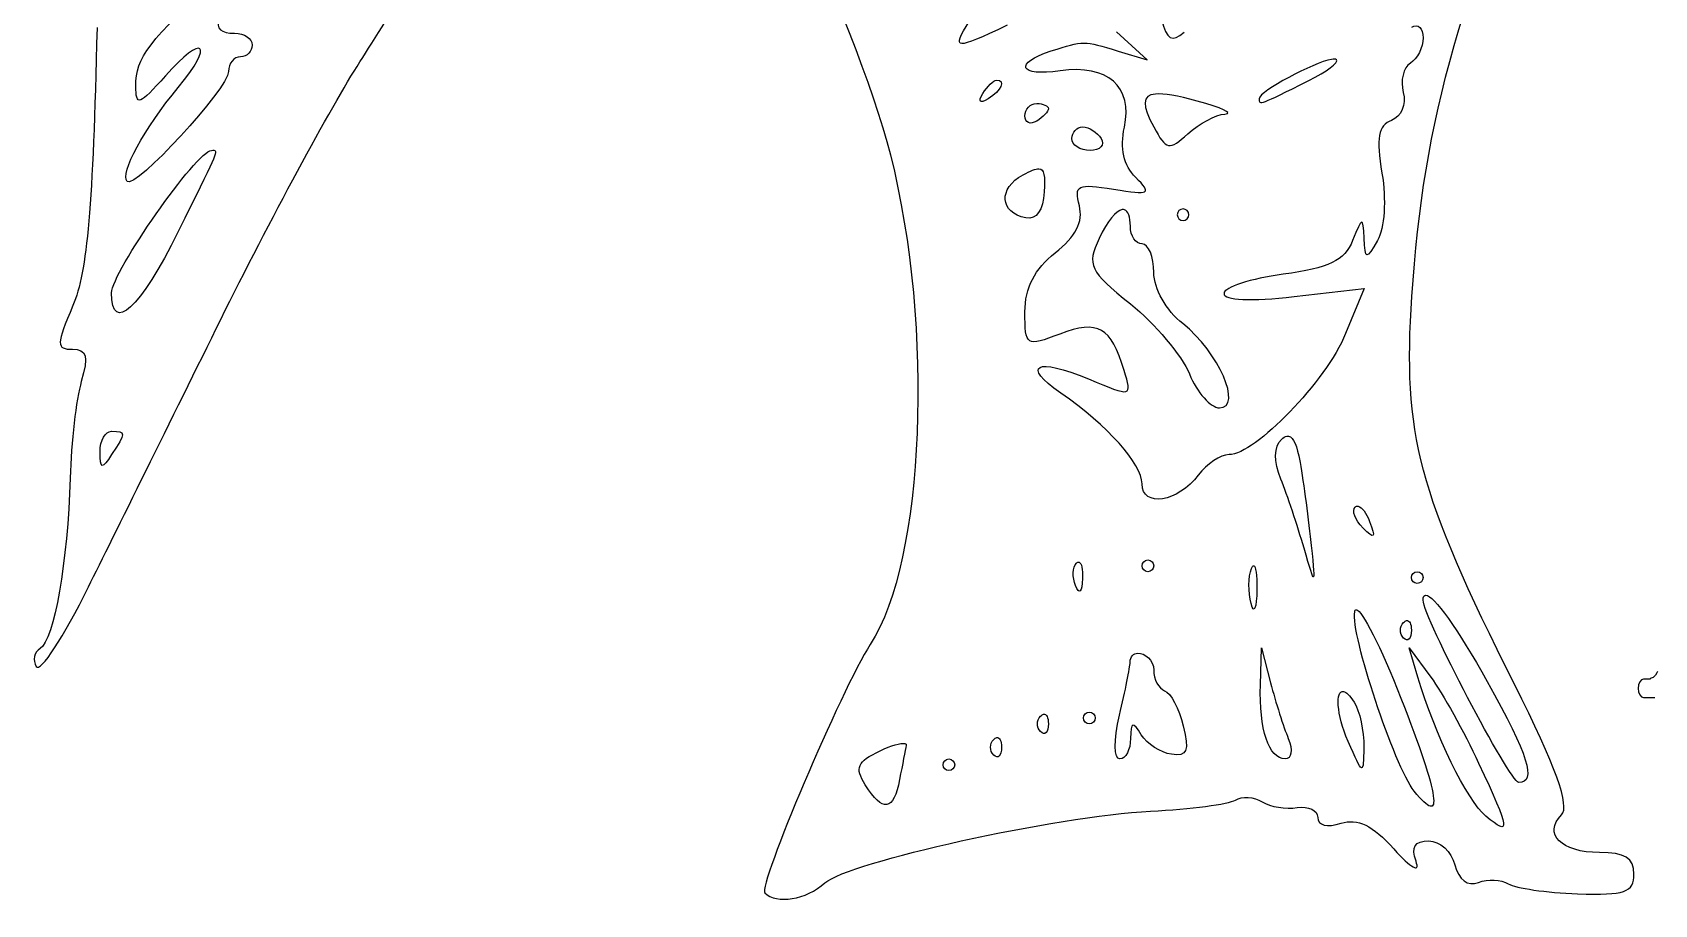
# Model space of a CAD drawing. Extents: x 3 to 91, y 4 to 114.
# Drawn here: x 3.48 to 24.21, y 4.93 to 16.08 of the extents above; entities that cross this region are included whole.
import ezdxf

# ---------------------------------------------------------------- set-up
doc = ezdxf.new("R2010")
doc.units = 0
doc.layers.add('Layer_1', color=7, linetype='CONTINUOUS')

msp = doc.modelspace()

# ---------------------------------------------------------------- linework, layer by layer
at = {"layer": 'Layer_1', "color": 7}
for points in [[(17.353463, 15.845348), (17.721916, 15.733209), (17.330725, 16.090294)], [(19.602421, 12.706003), (20.49849, 12.809873), (20.260262, 12.234198)], [(19.170406, 7.741965), (19.185909, 8.216355), (19.185909, 8.216355)], [(19.185909, 8.216355), (19.301664, 7.767285)], [(21.073132, 8.216355), (21.348051, 7.842218)], [(21.183203, 7.842218), (21.073132, 8.216355), (21.073132, 8.216355)], [(24.15285, 7.821533), (24.15285, 7.813648), (24.075775, 7.813648), (24.06932, 7.813648)], [(17.946708, 7.667551), (17.947225, 7.667551)], [(24.06932, 7.580128), (24.075775, 7.580128), (24.212205, 7.580128)]]:
    msp.add_lwpolyline(points, dxfattribs=at)
for points in [[(20.078361, 15.739409)], [(15.796968, 15.474309)], [(16.311666, 15.175103)], [(17.829403, 15.296544)], [(16.90181, 14.875896)], [(5.796029, 14.577208)], [(16.340088, 14.341046)], [(17.403589, 13.818597)], [(18.182352, 13.8279)], [(4.489132, 10.984661)], [(19.50837, 10.921616)], [(20.422009, 10.027097)], [(17.733284, 9.338767)], [(16.853751, 9.310346)], [(19.085657, 9.265385)], [(21.175451, 9.188905)], [(21.286039, 8.889698)], [(20.397204, 8.70263)], [(21.039542, 8.56362)], [(17.604093, 8.146076)], [(20.23339, 7.657216)], [(16.400549, 7.366277)], [(16.985009, 7.393149)], [(15.801619, 7.067071)], [(14.624947, 6.992141)], [(15.189254, 6.794219)]]:
    msp.add_lwpolyline(points, close=True, dxfattribs=at)
for points in [[(11.548132, 20.524647), (12.322875, 19.746036), (14.003207, 16.259963), (14.442012, 14.520362)], [(21.106722, 12.706519), (21.256382, 14.983301), (21.725944, 16.627935), (23.129854, 19.788774)], [(7.662064, 15.706854), (8.02835, 16.278984), (8.737329, 17.429001), (9.237679, 18.262769)], [(4.798157, 15.399379), (4.798193, 15.763398), (4.956421, 15.97053), (5.876644, 16.81118)], [(6.294706, 16.831333), (5.790911, 16.315962), (5.716034, 16.072723), (6.060612, 16.072723)], [(15.932877, 16.175558), (15.260838, 15.855079), (15.221493, 15.858815), (15.448669, 16.222585)], [(17.9064, 16.254108), (17.975439, 15.990128), (18.038921, 15.953742), (18.197855, 16.085642)], [(21.104655, 16.150754), (21.184554, 16.200133), (21.249865, 16.13935), (21.249865, 16.01588)], [(4.302063, 16.148171), (4.250002, 13.859909), (4.177871, 13.022916), (3.995105, 12.593865)], [(5.340759, 15.380776), (5.812584, 15.947855), (5.662243, 16.082727), (5.175395, 15.529086)], [(6.060612, 16.072723), (6.184076, 16.072723), (6.285404, 16.005677), (6.285404, 15.923379)], [(16.498734, 15.847414), (16.916392, 15.981624), (16.906187, 15.981624), (17.353463, 15.845348)], [(21.249865, 16.01588), (21.249865, 15.89242), (21.177081, 15.746134), (21.087601, 15.690834)], [(6.135543, 15.773516), (6.053237, 15.773516), (5.983864, 15.689328), (5.982064, 15.586448)], [(6.285404, 15.923379), (6.285404, 15.841027), (6.217853, 15.773516), (6.135543, 15.773516)], [(16.612422, 15.592649), (16.086502, 15.51546), (16.00876, 15.689582), (16.498734, 15.847414)], [(5.982064, 15.586448), (5.977619, 15.364047), (4.791331, 14.075018), (4.687052, 14.179298)], [(5.883878, 12.41403), (6.495795, 13.652701), (7.295786, 15.134714), (7.662064, 15.706854)], [(17.432528, 14.870729), (17.546792, 15.390958), (17.217137, 15.681449), (16.612422, 15.592649)], [(20.078361, 15.739409), (19.85404, 15.699486), (19.15542, 15.334826), (19.15542, 15.237116)], [(19.791556, 15.469142), (20.01778, 15.581992), (20.175283, 15.701875), (20.141923, 15.735276)], [(20.141923, 15.735276), (20.132646, 15.744563), (20.110407, 15.745124), (20.078361, 15.739409)], [(21.087601, 15.690834), (20.998041, 15.635533), (20.956914, 15.46774), (20.996134, 15.317729)], [(4.687052, 14.179298), (4.589362, 14.276988), (4.904548, 14.856494), (5.340759, 15.380776)], [(5.175395, 15.529086), (4.841486, 15.149377), (4.798127, 15.134349), (4.798157, 15.399379)], [(15.623852, 15.301711), (15.682586, 15.396789), (15.760648, 15.474309), (15.796968, 15.474309)], [(15.796968, 15.474309), (15.921796, 15.474309), (15.862513, 15.342184), (15.689998, 15.235565)], [(19.15542, 15.237116), (19.15542, 15.152245), (19.158185, 15.153203), (19.791556, 15.469142)], [(15.689998, 15.235565), (15.582968, 15.169414), (15.557692, 15.194661), (15.623852, 15.301711)], [(16.162321, 15.016456), (16.162321, 15.103636), (16.229356, 15.175103), (16.311666, 15.175103)], [(16.311666, 15.175103), (16.393981, 15.175103), (16.461527, 15.145258), (16.461527, 15.108957)], [(17.829403, 15.296544), (17.651881, 15.28096), (17.661219, 15.15057), (17.808215, 14.875896)], [(18.36167, 15.207144), (18.10975, 15.273946), (17.935915, 15.305899), (17.829403, 15.296544)], [(18.718237, 15.040744), (18.835222, 15.049238), (18.674815, 15.124141), (18.36167, 15.207144)], [(20.996134, 15.317729), (21.036817, 15.162141), (20.972356, 15.008529), (20.846272, 14.960129)], [(16.311666, 14.95031), (16.229361, 14.899441), (16.162321, 14.929249), (16.162321, 15.016456)], [(16.461527, 15.108957), (16.461527, 15.072659), (16.393976, 15.00121), (16.311666, 14.95031)], [(18.243847, 14.788562), (18.387819, 14.918854), (18.601258, 15.031743), (18.718237, 15.040744)], [(20.846272, 14.960129), (20.677926, 14.895539), (20.648863, 14.734328), (20.724833, 14.284719)], [(16.760734, 14.726036), (16.760734, 14.808395), (16.824361, 14.875896), (16.90181, 14.875896)], [(16.994311, 14.576173), (16.865989, 14.576173), (16.760734, 14.643735), (16.760734, 14.726036)], [(16.90181, 14.875896), (16.979259, 14.875896), (17.084011, 14.808334), (17.134871, 14.726036)], [(17.134871, 14.726036), (17.185737, 14.643684), (17.122632, 14.576173), (16.994311, 14.576173)], [(17.577222, 14.230458), (17.423389, 14.384308), (17.373768, 14.603198), (17.432528, 14.870729)], [(17.808215, 14.875896), (17.967915, 14.577546), (18.003162, 14.570755), (18.243847, 14.788562)], [(4.489132, 12.754578), (4.489132, 13.01787), (5.580676, 14.576173), (5.765023, 14.576173)], [(5.796029, 14.577208), (5.856279, 14.574086), (5.815928, 14.501219), (5.339726, 13.536961)], [(5.765023, 14.576173), (5.776741, 14.576173), (5.787422, 14.577737), (5.796029, 14.577208)], [(14.442012, 14.520362), (15.001169, 12.303654), (14.879056, 9.33087), (14.184664, 8.25718)], [(16.136999, 14.263531), (16.232779, 14.314797), (16.297636, 14.343115), (16.340088, 14.341046)], [(16.340088, 14.341046), (16.410841, 14.337606), (16.419471, 14.249926), (16.407784, 14.045456)], [(16.174723, 13.712145), (15.83868, 13.77719), (15.817037, 14.09229), (16.136999, 14.263531)], [(16.856852, 13.867172), (16.787711, 14.131623), (16.83563, 14.154578), (17.295068, 14.080079)], [(17.295068, 14.080079), (17.762935, 14.004149), (17.789231, 14.018447), (17.577222, 14.230458)], [(20.724833, 14.284719), (20.781457, 13.949439), (20.757109, 13.578003), (20.667989, 13.424823)], [(16.407784, 14.045456), (16.394343, 13.809956), (16.308113, 13.686342), (16.174723, 13.712145)], [(16.548344, 13.266176), (16.809933, 13.471966), (16.909462, 13.666022), (16.856852, 13.867172)], [(17.403589, 13.818597), (17.326307, 13.806405), (17.216868, 13.678752), (17.110583, 13.449628)], [(17.434594, 13.816531), (17.424968, 13.819534), (17.414629, 13.820338), (17.403589, 13.818597)], [(17.509525, 13.603623), (17.509525, 13.732618), (17.480804, 13.802108), (17.434594, 13.816531)], [(18.182352, 13.8279), (18.141193, 13.8279), (18.107938, 13.794583), (18.107938, 13.753483)], [(18.107938, 13.753483), (18.107938, 13.712388), (18.141203, 13.678553), (18.182352, 13.678553)], [(18.257283, 13.753483), (18.257283, 13.794583), (18.223503, 13.827897), (18.182352, 13.8279)], [(18.182352, 13.678553), (18.223503, 13.678553), (18.257283, 13.712287), (18.257283, 13.753483)], [(20.49694, 13.454279), (20.483848, 13.733568), (20.473844, 13.731761), (20.349662, 13.423273)], [(5.339726, 13.536961), (4.852986, 12.55137), (4.489132, 12.216598), (4.489132, 12.754578)], [(17.65887, 13.379346), (17.576561, 13.379346), (17.509525, 13.480163), (17.509525, 13.603623)], [(17.110583, 13.449628), (16.950629, 13.104817), (16.983429, 13.035153), (17.510042, 12.611952)], [(17.808732, 13.016063), (17.808732, 13.215863), (17.74118, 13.379346), (17.65887, 13.379346)], [(20.349662, 13.423273), (20.246312, 13.166521), (20.047916, 13.070091), (19.461344, 12.99229)], [(20.667989, 13.424823), (20.520608, 13.171532), (20.51015, 13.173188), (20.49694, 13.454279)], [(16.161804, 12.510666), (16.161804, 12.818157), (16.285486, 13.059415), (16.548344, 13.266176)], [(18.179252, 12.360804), (17.966561, 12.528116), (17.808732, 12.807693), (17.808732, 13.016063)], [(19.461344, 12.99229), (19.045912, 12.937169), (18.705835, 12.826627), (18.705835, 12.746828)], [(18.705835, 12.746828), (18.705835, 12.657828), (19.051965, 12.642103), (19.602421, 12.706003)], [(22.417236, 7.751267), (21.183757, 10.206688), (20.990473, 10.93801), (21.106722, 12.706519)], [(3.995105, 12.593865), (3.779775, 12.088365), (3.778983, 12.03266), (3.988904, 12.03266)], [(16.608805, 12.22748), (16.174189, 12.06342), (16.161804, 12.071207), (16.161804, 12.510666)], [(17.510042, 12.611952), (17.825926, 12.358113), (18.165291, 11.955743), (18.264001, 11.717432)], [(4.194059, 8.995635), (4.511518, 9.637186), (5.271967, 11.175365), (5.883878, 12.41403)], [(17.429427, 11.763425), (17.260737, 12.321164), (17.099466, 12.412681), (16.608805, 12.22748)], [(18.646407, 11.283868), (18.949114, 11.283868), (18.638533, 11.999534), (18.179252, 12.360804)], [(20.260262, 12.234198), (20.008475, 11.626257), (19.103533, 10.685973), (18.77043, 10.685973)], [(3.988904, 12.03266), (4.172512, 12.03266), (4.196188, 11.945524), (4.101558, 11.621315)], [(16.619657, 11.472486), (16.107041, 11.829097), (16.308061, 11.931665), (16.974158, 11.653353)], [(4.101558, 11.621315), (4.035494, 11.394966), (3.971482, 10.839476), (3.958932, 10.386766)], [(16.974158, 11.653353), (17.531902, 11.420316), (17.533181, 11.420374), (17.429427, 11.763425)], [(18.264001, 11.717432), (18.362711, 11.479133), (18.534966, 11.283868), (18.646407, 11.283868)], [(17.658353, 10.311833), (17.658353, 10.564944), (17.219653, 11.055106), (16.619657, 11.472486)], [(4.341854, 10.722663), (4.340584, 10.866702), (4.406822, 10.984661), (4.489132, 10.984661)], [(4.489132, 10.984661), (4.67165, 10.984661), (4.67165, 10.967886), (4.489132, 10.685454)], [(19.433439, 10.371261), (19.340809, 10.603833), (19.343034, 10.783141), (19.439123, 10.87924)], [(19.439123, 10.87924), (19.463692, 10.90382), (19.486738, 10.918158), (19.50837, 10.921616)], [(19.50837, 10.921616), (19.573264, 10.931988), (19.624769, 10.847265), (19.661332, 10.669436)], [(4.489132, 10.685454), (4.36518, 10.493594), (4.343654, 10.498841), (4.341854, 10.722663)], [(18.77043, 10.685973), (18.661982, 10.685973), (18.485244, 10.568011), (18.377689, 10.423972)], [(19.661332, 10.669436), (19.701858, 10.472335), (19.768093, 10.008364), (19.808093, 9.637974)], [(3.958932, 10.386766), (3.929386, 9.323816), (3.75214, 8.316232), (3.575492, 8.207052)], [(18.377689, 10.423972), (18.118162, 10.076402), (17.658353, 10.004655), (17.658353, 10.311833)], [(19.728511, 9.488111), (19.644944, 9.776192), (19.512109, 10.173541), (19.433439, 10.371261)], [(20.483504, 9.747527), (20.381228, 9.849048), (20.335095, 9.969629), (20.381185, 10.015728)], [(20.381185, 10.015728), (20.392705, 10.027237), (20.40681, 10.030695), (20.422009, 10.027097)], [(20.422009, 10.027097), (20.46761, 10.016249), (20.525047, 9.941935), (20.56722, 9.831244)], [(20.56722, 9.831244), (20.648432, 9.617935), (20.631307, 9.600819), (20.483504, 9.747527)], [(19.808093, 9.637974), (19.879232, 8.979503), (19.877068, 8.975963), (19.728511, 9.488111)], [(17.65887, 9.263837), (17.65887, 9.304932), (17.692134, 9.338767), (17.733284, 9.338767)], [(17.733284, 9.338767), (17.774444, 9.338767), (17.808215, 9.304932), (17.808215, 9.263837)], [(16.807759, 9.011139), (16.764559, 9.119168), (16.769935, 9.248243), (16.819645, 9.297942)], [(16.819645, 9.297942), (16.83207, 9.310378), (16.843545, 9.314103), (16.853751, 9.310346)], [(16.853751, 9.310346), (16.88437, 9.299075), (16.903068, 9.219893), (16.898193, 9.101571)], [(17.733284, 9.188905), (17.692114, 9.188905), (17.65887, 9.222636), (17.65887, 9.263837)], [(17.808215, 9.263837), (17.808215, 9.222737), (17.774434, 9.188905), (17.733284, 9.188905)], [(19.05155, 8.780145), (19.01345, 8.925745), (19.016276, 9.127884), (19.057235, 9.229214)], [(19.057235, 9.229214), (19.067484, 9.254535), (19.077033, 9.266166), (19.085657, 9.265385)], [(19.085657, 9.265385), (19.111528, 9.263004), (19.128214, 9.14982), (19.125964, 8.964631)], [(21.100521, 9.113975), (21.100521, 9.155075), (21.134302, 9.188905), (21.175451, 9.188905)], [(21.175451, 9.188905), (21.216611, 9.188905), (21.250382, 9.155176), (21.250382, 9.113975)], [(3.5264, 7.975025), (3.576017, 7.894746), (3.876601, 8.354076), (4.194059, 8.995635)], [(16.898193, 9.101571), (16.891005, 8.927271), (16.855539, 8.891749), (16.807759, 9.011139)], [(19.125964, 8.964631), (19.122913, 8.717708), (19.0895, 8.634534), (19.05155, 8.780145)], [(21.175451, 9.039045), (21.134291, 9.039045), (21.100521, 9.072874), (21.100521, 9.113975)], [(21.250382, 9.113975), (21.250382, 9.072874), (21.216601, 9.039045), (21.175451, 9.039045)], [(21.250382, 8.824071), (21.250382, 8.869521), (21.262849, 8.890733), (21.286039, 8.889698)], [(22.471496, 6.495012), (22.360399, 6.495012), (21.250382, 8.612208), (21.250382, 8.824071)], [(21.286039, 8.889698), (21.386526, 8.885227), (21.690146, 8.463007), (22.06997, 7.783822)], [(21.137211, 6.382874), (20.882843, 6.700316), (20.321297, 8.392575), (20.376017, 8.67679)], [(20.376017, 8.67679), (20.379576, 8.695285), (20.386629, 8.703556), (20.397204, 8.70263)], [(20.397204, 8.70263), (20.471224, 8.696094), (20.707274, 8.232608), (20.966679, 7.570917)], [(21.000785, 8.340894), (20.945885, 8.395766), (20.945885, 8.485565), (21.000785, 8.540366)], [(21.000785, 8.540366), (21.014506, 8.554071), (21.027616, 8.561821), (21.039542, 8.56362)], [(21.039542, 8.56362), (21.07532, 8.568991), (21.100521, 8.522935), (21.100521, 8.440631)], [(21.100521, 8.440631), (21.100521, 8.330829), (21.055625, 8.286096), (21.000785, 8.340894)], [(3.575492, 8.207052), (3.498992, 8.159784), (3.47681, 8.055327), (3.5264, 7.975025)], [(14.184664, 8.25718), (13.819181, 7.692048), (12.748722, 5.169863), (12.836942, 5.081661)], [(17.505391, 8.029286), (17.507905, 8.108238), (17.551049, 8.143605), (17.604093, 8.146076)], [(17.604093, 8.146076), (17.692499, 8.150203), (17.808215, 8.062531), (17.808215, 7.929552)], [(17.371549, 7.355424), (17.443235, 7.664085), (17.503591, 7.967585), (17.505391, 8.029286)], [(17.808215, 7.929552), (17.808215, 7.81295), (17.870488, 7.695051), (17.946708, 7.667551)], [(24.245175, 7.913815), (24.244915, 7.905713), (24.207916, 7.821533), (24.15285, 7.821533)], [(19.486666, 6.794219), (19.280184, 6.794219), (19.152186, 7.177484), (19.170406, 7.741965)], [(19.301664, 7.767285), (19.365369, 7.52036), (19.466823, 7.200249), (19.526973, 7.056218)], [(20.291784, 7.019012), (20.137587, 7.370648), (20.132078, 7.675406), (20.23339, 7.657216)], [(22.052917, 6.062998), (21.812304, 6.262677), (21.400666, 7.104938), (21.183203, 7.842218)], [(21.348051, 7.842218), (21.49919, 7.636446), (21.7747, 7.141167), (21.960416, 6.742025)], [(22.06997, 7.783822), (22.599034, 6.837767), (22.705568, 6.495012), (22.471496, 6.495012)], [(23.019783, 6.080567), (23.12995, 6.190739), (22.949069, 6.692566), (22.417236, 7.751267)], [(24.06932, 7.813648), (24.031021, 7.813648), (24, 7.761355), (24, 7.696844)], [(24, 7.696844), (24, 7.632377), (24.031021, 7.580128), (24.06932, 7.580128)], [(17.947225, 7.667551), (18.023449, 7.640111), (18.130336, 7.437599), (18.184936, 7.217449)], [(20.23339, 7.657216), (20.267161, 7.651157), (20.312922, 7.609467), (20.368782, 7.521307)], [(20.368782, 7.521307), (20.439526, 7.409637), (20.495206, 7.149862), (20.492806, 6.944082)], [(20.966679, 7.570917), (21.461485, 6.308735), (21.519449, 5.905836), (21.137211, 6.382874)], [(16.361792, 7.143551), (16.306892, 7.198423), (16.306892, 7.288122), (16.361792, 7.343023)], [(16.361792, 7.343023), (16.375513, 7.356729), (16.388623, 7.364478), (16.400549, 7.366277)], [(16.400549, 7.366277), (16.436327, 7.371648), (16.461527, 7.3256), (16.461527, 7.243289)], [(16.910595, 7.318219), (16.910595, 7.359319), (16.94386, 7.393149), (16.985009, 7.393149)], [(16.985009, 7.243289), (16.94386, 7.243289), (16.910595, 7.277018), (16.910595, 7.318219)], [(16.985009, 7.393149), (17.02618, 7.393149), (17.05994, 7.359319), (17.05994, 7.318219)], [(17.05994, 7.318219), (17.05994, 7.277118), (17.02616, 7.243289), (16.985009, 7.243289)], [(17.375167, 6.794219), (17.297017, 6.794219), (17.295509, 7.027994), (17.371549, 7.355424)], [(17.649052, 7.104279), (17.538271, 7.279269), (17.513392, 7.27048), (17.511592, 7.056218)], [(15.762862, 7.043817), (15.776583, 7.057522), (15.789693, 7.065272), (15.801619, 7.067071)], [(15.801619, 7.067071), (15.837397, 7.072442), (15.863114, 7.026394), (15.863114, 6.944082)], [(16.461527, 7.243289), (16.461527, 7.133486), (16.416632, 7.088753), (16.361792, 7.143551)], [(17.511592, 7.056218), (17.510349, 6.91217), (17.448807, 6.794219), (17.375167, 6.794219)], [(18.034041, 6.853647), (17.896633, 6.873809), (17.723512, 6.986608), (17.649052, 7.104279)], [(18.184936, 7.217449), (18.26446, 6.896848), (18.234164, 6.824247), (18.034041, 6.853647)], [(19.526973, 7.056218), (19.58866, 6.908493), (19.571086, 6.794219), (19.486666, 6.794219)], [(14.121619, 6.462974), (13.983559, 6.684044), (14.01623, 6.759339), (14.310238, 6.898089)], [(14.310238, 6.898089), (14.456813, 6.967238), (14.578122, 7.001795), (14.624947, 6.992141)], [(14.645101, 6.967336), (14.63389, 6.913345), (14.595495, 6.717927), (14.559835, 6.532737)], [(14.624947, 6.992141), (14.640555, 6.988913), (14.647905, 6.98083), (14.645101, 6.967336)], [(15.762862, 6.844345), (15.708022, 6.899216), (15.708022, 6.988915), (15.762862, 7.043817)], [(15.863114, 6.944082), (15.863114, 6.83428), (15.817702, 6.789446), (15.762862, 6.844345)], [(20.492806, 6.944082), (20.488488, 6.581452), (20.482622, 6.583881), (20.291784, 7.019012)], [(15.114839, 6.719805), (15.114839, 6.760906), (15.148104, 6.794219), (15.189254, 6.794219)], [(15.189254, 6.644875), (15.148104, 6.644875), (15.114839, 6.678705), (15.114839, 6.719805)], [(15.189254, 6.794219), (15.230413, 6.794219), (15.264184, 6.761006), (15.264184, 6.719805)], [(15.264184, 6.719805), (15.264184, 6.678705), (15.230404, 6.644875), (15.189254, 6.644875)], [(21.960416, 6.742025), (22.363161, 5.876478), (22.373808, 5.796677), (22.052917, 6.062998)], [(14.559835, 6.532737), (14.48162, 6.126697), (14.345308, 6.104802), (14.121619, 6.462974)], [(17.766874, 6.126559), (18.279351, 6.152912), (18.767809, 6.217086), (18.852079, 6.269188)], [(18.852079, 6.269188), (18.936351, 6.321287), (19.089224, 6.310939), (19.19211, 6.24645)], [(19.19211, 6.24645), (19.295001, 6.182148), (19.497134, 6.148334), (19.641178, 6.172036)], [(13.605888, 5.209304), (13.91029, 5.480214), (16.560432, 6.064559), (17.766874, 6.126559)], [(19.641178, 6.172036), (19.785216, 6.195742), (19.903178, 6.138944), (19.903178, 6.045946)], [(19.903178, 6.045946), (19.903178, 5.945145), (20.023648, 5.91513), (20.201351, 5.971532)], [(20.201351, 5.971532), (20.414169, 6.03908), (20.606821, 5.945655), (20.875211, 5.644935)], [(23.503475, 5.597911), (23.016055, 5.597911), (22.776474, 5.837221), (23.019783, 6.080567)], [(20.875211, 5.644935), (21.098649, 5.394576), (21.214308, 5.330121), (21.159948, 5.485773)], [(21.159948, 5.485773), (21.096135, 5.668362), (21.145256, 5.747255), (21.322729, 5.747255)], [(21.322729, 5.747255), (21.462701, 5.747255), (21.613312, 5.60905), (21.657593, 5.43978)], [(23.943758, 5.32144), (23.943758, 5.527331), (23.831551, 5.597911), (23.503475, 5.597911)], [(21.657593, 5.43978), (21.708121, 5.246581), (21.81973, 5.162904), (21.956799, 5.215503)], [(12.836942, 5.081661), (12.986048, 4.932553), (13.365535, 4.995404), (13.605888, 5.209304)], [(21.956799, 5.215503), (22.076873, 5.261604), (22.248715, 5.253834), (22.339205, 5.197935)], [(22.339205, 5.197935), (22.429704, 5.142015), (22.827972, 5.084709), (23.223905, 5.070811)], [(23.223905, 5.070811), (23.833078, 5.049379), (23.943758, 5.087718), (23.943758, 5.32144)]]:
    msp.add_open_spline(points, degree=3, dxfattribs=at)

doc.saveas('drawing.dxf')
